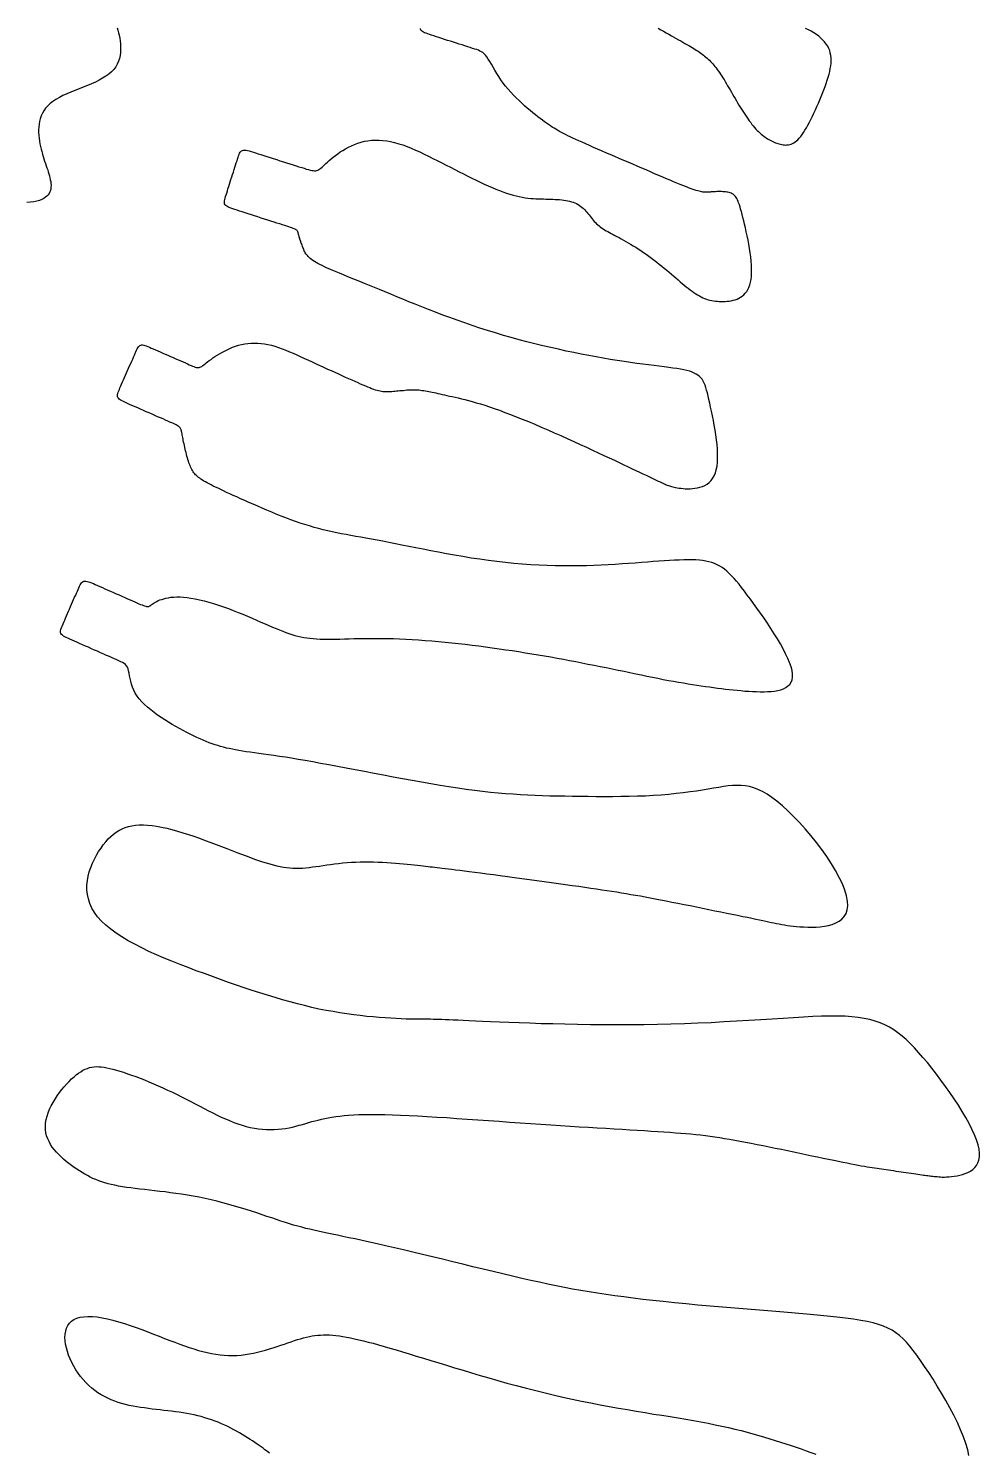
# Model space of a CAD drawing. Header units: millimetres. Extents: x 183 to 709, y 54 to 434.
# Drawn here: x 630.5 to 706.2, y 151.5 to 264.9 of the extents above; entities that cross this region are included whole.
import ezdxf

# ---------------------------------------------------------------- set-up
doc = ezdxf.new("R2010")
doc.units = ezdxf.units.MM

msp = doc.modelspace()

# ---------------------------------------------------------------- linework, layer by layer
for points in [[(637.57, 264.98), (637.63, 264.79), (637.68, 264.59), (637.73, 264.38), (637.77, 264.16), (637.8, 263.93), (637.83, 263.7), (637.84, 263.47), (637.84, 263.24), (637.83, 263), (637.8, 262.77), (637.74, 262.54), (637.67, 262.31), (637.57, 262.09), (637.45, 261.88), (637.3, 261.67), (637.12, 261.48), (636.91, 261.3), (636.67, 261.13), (636.41, 260.96), (636.13, 260.81), (635.83, 260.66), (635.52, 260.52), (635.19, 260.38), (634.86, 260.25), (634.53, 260.12), (634.2, 259.98), (633.87, 259.85), (633.55, 259.72), (633.25, 259.58), (632.96, 259.43), (632.69, 259.28), (632.44, 259.12), (632.23, 258.94), (632.04, 258.76), (631.87, 258.57), (631.73, 258.37), (631.61, 258.17), (631.52, 257.96), (631.44, 257.74), (631.38, 257.52), (631.34, 257.3), (631.32, 257.08), (631.3, 256.85), (631.31, 256.63), (631.32, 256.4), (631.34, 256.18), (631.37, 255.96), (631.41, 255.74), (631.45, 255.53), (631.5, 255.32), (631.56, 255.12), (631.61, 254.92), (631.67, 254.73), (631.73, 254.54), (631.79, 254.36), (631.85, 254.18), (631.91, 254), (631.97, 253.83), (632.03, 253.66), (632.08, 253.5), (632.13, 253.34), (632.17, 253.18), (632.21, 253.03), (632.24, 252.88), (632.27, 252.73), (632.29, 252.58), (632.3, 252.44), (632.29, 252.3), (632.28, 252.16), (632.25, 252.03), (632.21, 251.91), (632.15, 251.79), (632.07, 251.68), (631.97, 251.58), (631.86, 251.48), (631.72, 251.39), (631.56, 251.31), (631.37, 251.24), (631.17, 251.18), (630.93, 251.13), (630.66, 251.09), (630.38, 251.06)], [(705.4, 151.3), (705.3, 151.76), (705.16, 152.26), (704.97, 152.79), (704.74, 153.35), (704.48, 153.92), (704.19, 154.5), (703.88, 155.08), (703.56, 155.67), (703.22, 156.25), (702.88, 156.82), (702.54, 157.37), (702.2, 157.9), (701.87, 158.39), (701.55, 158.86), (701.25, 159.28), (700.97, 159.66), (700.7, 160.01), (700.43, 160.32), (700.16, 160.6), (699.88, 160.85), (699.59, 161.07), (699.28, 161.27), (698.95, 161.44), (698.59, 161.6), (698.2, 161.74), (697.78, 161.86), (697.3, 161.97), (696.78, 162.06), (696.21, 162.15), (695.57, 162.24), (694.88, 162.32), (694.12, 162.4), (693.32, 162.47), (692.47, 162.55), (691.57, 162.62), (690.65, 162.7), (689.7, 162.78), (688.73, 162.86), (687.75, 162.94), (686.76, 163.02), (685.77, 163.11), (684.78, 163.19), (683.81, 163.28), (682.87, 163.37), (681.95, 163.46), (681.06, 163.55), (680.22, 163.64), (679.42, 163.73), (678.65, 163.83), (677.91, 163.92), (677.19, 164.02), (676.5, 164.11), (675.82, 164.22), (675.15, 164.32), (674.5, 164.43), (673.84, 164.55), (673.19, 164.67), (672.54, 164.8), (671.87, 164.94), (671.19, 165.09), (670.5, 165.24), (669.78, 165.4), (669.04, 165.57), (668.28, 165.75), (667.5, 165.94), (666.71, 166.13), (665.9, 166.33), (665.1, 166.53), (664.29, 166.73), (663.48, 166.92), (662.68, 167.12), (661.89, 167.31), (661.12, 167.49), (660.36, 167.67), (659.64, 167.84), (658.94, 168), (658.27, 168.15), (657.65, 168.29), (657.07, 168.42), (656.52, 168.54), (656.02, 168.64), (655.55, 168.74), (655.11, 168.83), (654.69, 168.92), (654.3, 169), (653.93, 169.08), (653.58, 169.15), (653.24, 169.23), (652.91, 169.31), (652.58, 169.38), (652.26, 169.47), (651.94, 169.55), (651.62, 169.64), (651.29, 169.74), (650.96, 169.85), (650.61, 169.96), (650.25, 170.08), (649.88, 170.21), (649.49, 170.34), (649.1, 170.47), (648.69, 170.61), (648.27, 170.75), (647.83, 170.89), (647.38, 171.02), (646.92, 171.16), (646.46, 171.29), (645.99, 171.42), (645.51, 171.54), (645.04, 171.65), (644.56, 171.76), (644.09, 171.86), (643.62, 171.95), (643.16, 172.02), (642.7, 172.1), (642.25, 172.16), (641.81, 172.22), (641.38, 172.28), (640.95, 172.33), (640.54, 172.38), (640.13, 172.42), (639.74, 172.47), (639.36, 172.51), (638.99, 172.56), (638.64, 172.6), (638.3, 172.65), (637.98, 172.7), (637.67, 172.75), (637.38, 172.81), (637.1, 172.87), (636.84, 172.94), (636.58, 173.01), (636.34, 173.09), (636.1, 173.17), (635.87, 173.27), (635.64, 173.36), (635.42, 173.47), (635.2, 173.58), (634.99, 173.7), (634.78, 173.83), (634.56, 173.96), (634.35, 174.1), (634.14, 174.24), (633.93, 174.4), (633.72, 174.56), (633.51, 174.72), (633.3, 174.89), (633.1, 175.07), (632.91, 175.26), (632.73, 175.45), (632.56, 175.65), (632.4, 175.86), (632.26, 176.07), (632.14, 176.3), (632.04, 176.52), (631.95, 176.76), (631.89, 177), (631.86, 177.25), (631.85, 177.51), (631.87, 177.77), (631.91, 178.04), (631.98, 178.31), (632.07, 178.59), (632.18, 178.87), (632.31, 179.14), (632.46, 179.41), (632.62, 179.68), (632.79, 179.94), (632.97, 180.19), (633.16, 180.43), (633.35, 180.66), (633.55, 180.88), (633.74, 181.09), (633.94, 181.28), (634.13, 181.45), (634.31, 181.61), (634.49, 181.74), (634.67, 181.86), (634.84, 181.97), (635.01, 182.05), (635.19, 182.12), (635.36, 182.18), (635.54, 182.22), (635.72, 182.24), (635.91, 182.26), (636.1, 182.25), (636.3, 182.24), (636.52, 182.21), (636.74, 182.17), (636.98, 182.12), (637.23, 182.06), (637.5, 181.98), (637.78, 181.9), (638.08, 181.81), (638.39, 181.7), (638.71, 181.59), (639.04, 181.47), (639.39, 181.34), (639.74, 181.2), (640.1, 181.05), (640.46, 180.9), (640.83, 180.73), (641.21, 180.57), (641.58, 180.39), (641.96, 180.22), (642.33, 180.04), (642.7, 179.85), (643.07, 179.67), (643.43, 179.48), (643.79, 179.3), (644.14, 179.11), (644.49, 178.93), (644.83, 178.75), (645.18, 178.58), (645.52, 178.41), (645.85, 178.25), (646.19, 178.1), (646.52, 177.96), (646.85, 177.82), (647.18, 177.7), (647.51, 177.59), (647.83, 177.5), (648.16, 177.42), (648.49, 177.36), (648.81, 177.31), (649.13, 177.27), (649.45, 177.25), (649.77, 177.25), (650.08, 177.25), (650.39, 177.27), (650.68, 177.3), (650.97, 177.34), (651.26, 177.39), (651.53, 177.45), (651.8, 177.52), (652.07, 177.59), (652.32, 177.66), (652.58, 177.73), (652.83, 177.81), (653.08, 177.88), (653.33, 177.95), (653.58, 178.01), (653.84, 178.08), (654.1, 178.14), (654.37, 178.19), (654.66, 178.24), (654.97, 178.29), (655.29, 178.33), (655.63, 178.37), (656, 178.4), (656.4, 178.43), (656.82, 178.44), (657.28, 178.46), (657.78, 178.46), (658.31, 178.46), (658.88, 178.45), (659.49, 178.43), (660.13, 178.4), (660.81, 178.37), (661.52, 178.34), (662.26, 178.29), (663.03, 178.25), (663.81, 178.2), (664.62, 178.14), (665.45, 178.09), (666.29, 178.03), (667.13, 177.97), (667.98, 177.91), (668.82, 177.85), (669.66, 177.79), (670.49, 177.73), (671.3, 177.68), (672.09, 177.63), (672.87, 177.57), (673.63, 177.53), (674.37, 177.48), (675.09, 177.44), (675.79, 177.39), (676.48, 177.35), (677.14, 177.31), (677.77, 177.27), (678.39, 177.24), (678.98, 177.2), (679.55, 177.17), (680.1, 177.13), (680.62, 177.1), (681.11, 177.07), (681.58, 177.04), (682.02, 177), (682.45, 176.97), (682.86, 176.94), (683.26, 176.9), (683.65, 176.86), (684.03, 176.82), (684.41, 176.77), (684.79, 176.72), (685.17, 176.67), (685.55, 176.61), (685.94, 176.55), (686.34, 176.48), (686.75, 176.41), (687.17, 176.33), (687.61, 176.25), (688.06, 176.16), (688.53, 176.07), (689, 175.98), (689.49, 175.88), (689.98, 175.78), (690.47, 175.68), (690.96, 175.58), (691.46, 175.47), (691.94, 175.37), (692.42, 175.27), (692.89, 175.17), (693.35, 175.08), (693.8, 174.98), (694.22, 174.9), (694.63, 174.81), (695.01, 174.73), (695.37, 174.66), (695.7, 174.59), (696.01, 174.53), (696.31, 174.47), (696.58, 174.42), (696.83, 174.37), (697.07, 174.33), (697.29, 174.29), (697.5, 174.26), (697.7, 174.22), (697.89, 174.19), (698.08, 174.17), (698.26, 174.14), (698.44, 174.12), (698.62, 174.09), (698.81, 174.06), (699, 174.04), (699.19, 174.01), (699.39, 173.98), (699.59, 173.95), (699.8, 173.92), (700, 173.89), (700.2, 173.86), (700.4, 173.84), (700.6, 173.81), (700.79, 173.78), (700.98, 173.75), (701.16, 173.73), (701.33, 173.7), (701.49, 173.68), (701.64, 173.65), (701.78, 173.63), (701.9, 173.62), (702.02, 173.6), (702.12, 173.58), (702.23, 173.57), (702.32, 173.56), (702.42, 173.54), (702.52, 173.53), (702.63, 173.52), (702.74, 173.51), (702.86, 173.5), (702.99, 173.49), (703.13, 173.48), (703.28, 173.47), (703.45, 173.47), (703.62, 173.48), (703.81, 173.49), (704.01, 173.5), (704.23, 173.53), (704.45, 173.56), (704.67, 173.61), (704.89, 173.67), (705.11, 173.74), (705.32, 173.83), (705.52, 173.94), (705.7, 174.07), (705.86, 174.22), (706, 174.39), (706.11, 174.59), (706.19, 174.82), (706.24, 175.08), (706.24, 175.37), (706.21, 175.69), (706.13, 176.04), (706, 176.43), (705.84, 176.84), (705.64, 177.28), (705.41, 177.73), (705.15, 178.21), (704.87, 178.69), (704.56, 179.19), (704.23, 179.69), (703.89, 180.19), (703.53, 180.69), (703.17, 181.18), (702.81, 181.67), (702.45, 182.13), (702.09, 182.58), (701.74, 183), (701.39, 183.39), (701.06, 183.76), (700.73, 184.1), (700.41, 184.41), (700.08, 184.7), (699.75, 184.95), (699.42, 185.19), (699.07, 185.4), (698.71, 185.59), (698.33, 185.75), (697.93, 185.89), (697.51, 186.01), (697.06, 186.1), (696.59, 186.18), (696.08, 186.23), (695.53, 186.27), (694.95, 186.29), (694.33, 186.29), (693.66, 186.27), (692.96, 186.24), (692.22, 186.2), (691.43, 186.16), (690.61, 186.1), (689.74, 186.05), (688.83, 185.99), (687.88, 185.93), (686.9, 185.87), (685.89, 185.82), (684.86, 185.76), (683.81, 185.72), (682.74, 185.68), (681.67, 185.64), (680.59, 185.62), (679.5, 185.6), (678.42, 185.59), (677.35, 185.59), (676.29, 185.59), (675.25, 185.6), (674.22, 185.62), (673.23, 185.63), (672.26, 185.66), (671.32, 185.68), (670.43, 185.71), (669.57, 185.74), (668.77, 185.77), (668.01, 185.8), (667.31, 185.83), (666.67, 185.86), (666.09, 185.88), (665.58, 185.91), (665.11, 185.93), (664.7, 185.95), (664.33, 185.97), (664, 185.99), (663.7, 186), (663.43, 186.01), (663.19, 186.02), (662.96, 186.02), (662.74, 186.02), (662.53, 186.03), (662.31, 186.03), (662.08, 186.03), (661.83, 186.03), (661.56, 186.03), (661.26, 186.04), (660.93, 186.04), (660.57, 186.05), (660.19, 186.07), (659.79, 186.09), (659.36, 186.11), (658.91, 186.14), (658.44, 186.17), (657.95, 186.22), (657.45, 186.26), (656.93, 186.32), (656.4, 186.39), (655.86, 186.46), (655.31, 186.54), (654.76, 186.64), (654.2, 186.74), (653.63, 186.85), (653.07, 186.98), (652.49, 187.12), (651.92, 187.26), (651.33, 187.42), (650.74, 187.58), (650.15, 187.76), (649.54, 187.94), (648.93, 188.13), (648.32, 188.33), (647.69, 188.54), (647.07, 188.75), (646.43, 188.97), (645.79, 189.2), (645.15, 189.43), (644.51, 189.67), (643.86, 189.9), (643.21, 190.15), (642.57, 190.4), (641.93, 190.65), (641.3, 190.91), (640.69, 191.17), (640.1, 191.44), (639.52, 191.72), (638.97, 192), (638.44, 192.29), (637.94, 192.59), (637.48, 192.89), (637.05, 193.2), (636.66, 193.52), (636.31, 193.85), (636.01, 194.19), (635.76, 194.53), (635.55, 194.89), (635.39, 195.25), (635.28, 195.61), (635.2, 195.98), (635.16, 196.34), (635.16, 196.71), (635.19, 197.07), (635.25, 197.43), (635.34, 197.78), (635.46, 198.13), (635.59, 198.46), (635.75, 198.79), (635.91, 199.1), (636.09, 199.39), (636.28, 199.67), (636.46, 199.93), (636.66, 200.17), (636.85, 200.39), (637.06, 200.59), (637.27, 200.77), (637.49, 200.93), (637.71, 201.07), (637.95, 201.19), (638.2, 201.3), (638.46, 201.38), (638.73, 201.44), (639.02, 201.48), (639.33, 201.51), (639.65, 201.51), (639.98, 201.5), (640.34, 201.46), (640.71, 201.41), (641.1, 201.33), (641.51, 201.24), (641.93, 201.14), (642.36, 201.02), (642.79, 200.89), (643.24, 200.75), (643.68, 200.6), (644.13, 200.45), (644.57, 200.28), (645.02, 200.12), (645.45, 199.96), (645.88, 199.79), (646.3, 199.63), (646.71, 199.47), (647.1, 199.32), (647.47, 199.18), (647.83, 199.04), (648.18, 198.91), (648.51, 198.79), (648.83, 198.68), (649.13, 198.58), (649.43, 198.48), (649.72, 198.4), (650, 198.32), (650.27, 198.25), (650.54, 198.2), (650.8, 198.15), (651.05, 198.11), (651.31, 198.08), (651.56, 198.07), (651.82, 198.06), (652.07, 198.06), (652.32, 198.07), (652.58, 198.1), (652.85, 198.12), (653.11, 198.16), (653.39, 198.19), (653.67, 198.23), (653.96, 198.28), (654.26, 198.32), (654.56, 198.36), (654.88, 198.4), (655.2, 198.44), (655.54, 198.48), (655.87, 198.51), (656.22, 198.53), (656.57, 198.55), (656.92, 198.56), (657.28, 198.57), (657.63, 198.57), (657.99, 198.56), (658.35, 198.55), (658.7, 198.54), (659.05, 198.52), (659.39, 198.49), (659.73, 198.47), (660.05, 198.44), (660.36, 198.41), (660.66, 198.38), (660.95, 198.35), (661.22, 198.32), (661.48, 198.3), (661.71, 198.27), (661.93, 198.24), (662.13, 198.22), (662.32, 198.2), (662.5, 198.18), (662.68, 198.16), (662.86, 198.14), (663.05, 198.11), (663.25, 198.09), (663.46, 198.07), (663.69, 198.04), (663.94, 198.01), (664.22, 197.98), (664.52, 197.94), (664.85, 197.9), (665.22, 197.85), (665.61, 197.8), (666.05, 197.75), (666.51, 197.69), (667.01, 197.62), (667.53, 197.55), (668.08, 197.48), (668.64, 197.4), (669.21, 197.32), (669.8, 197.24), (670.39, 197.16), (670.98, 197.08), (671.57, 197), (672.15, 196.92), (672.72, 196.84), (673.28, 196.76), (673.81, 196.69), (674.33, 196.62), (674.82, 196.55), (675.29, 196.48), (675.73, 196.42), (676.16, 196.35), (676.57, 196.29), (676.97, 196.23), (677.35, 196.17), (677.73, 196.11), (678.11, 196.05), (678.48, 195.98), (678.85, 195.92), (679.23, 195.85), (679.61, 195.78), (680.01, 195.71), (680.42, 195.63), (680.84, 195.54), (681.29, 195.46), (681.75, 195.37), (682.22, 195.27), (682.71, 195.18), (683.2, 195.08), (683.7, 194.98), (684.19, 194.88), (684.68, 194.78), (685.17, 194.68), (685.64, 194.58), (686.11, 194.49), (686.55, 194.4), (686.98, 194.31), (687.39, 194.22), (687.76, 194.15), (688.11, 194.07), (688.43, 194.01), (688.72, 193.95), (688.98, 193.89), (689.23, 193.84), (689.45, 193.8), (689.67, 193.75), (689.87, 193.71), (690.08, 193.67), (690.28, 193.63), (690.49, 193.59), (690.7, 193.55), (690.92, 193.51), (691.15, 193.48), (691.4, 193.45), (691.66, 193.42), (691.94, 193.39), (692.24, 193.38), (692.56, 193.36), (692.89, 193.36), (693.23, 193.37), (693.56, 193.39), (693.9, 193.44), (694.22, 193.5), (694.52, 193.59), (694.8, 193.7), (695.06, 193.84), (695.29, 194.01), (695.47, 194.22), (695.62, 194.46), (695.71, 194.75), (695.75, 195.07), (695.74, 195.44), (695.65, 195.86), (695.51, 196.32), (695.32, 196.81), (695.07, 197.33), (694.78, 197.87), (694.45, 198.42), (694.08, 198.99), (693.69, 199.55), (693.26, 200.11), (692.82, 200.66), (692.37, 201.2), (691.9, 201.71), (691.44, 202.19), (690.98, 202.63), (690.54, 203.04), (690.11, 203.4), (689.7, 203.7), (689.32, 203.96), (688.95, 204.17), (688.6, 204.34), (688.26, 204.47), (687.92, 204.56), (687.59, 204.62), (687.25, 204.65), (686.92, 204.66), (686.58, 204.64), (686.22, 204.61), (685.86, 204.56), (685.47, 204.5), (685.07, 204.43), (684.64, 204.35), (684.19, 204.27), (683.7, 204.2), (683.19, 204.13), (682.65, 204.06), (682.09, 204), (681.5, 203.94), (680.9, 203.89), (680.28, 203.85), (679.65, 203.81), (679, 203.79), (678.35, 203.77), (677.69, 203.76), (677.03, 203.75), (676.38, 203.75), (675.72, 203.75), (675.08, 203.76), (674.44, 203.77), (673.82, 203.78), (673.21, 203.79), (672.61, 203.8), (672.02, 203.81), (671.44, 203.83), (670.85, 203.85), (670.27, 203.88), (669.69, 203.91), (669.1, 203.95), (668.5, 203.99), (667.9, 204.04), (667.29, 204.1), (666.66, 204.17), (666.02, 204.25), (665.37, 204.33), (664.69, 204.43), (663.99, 204.53), (663.28, 204.65), (662.55, 204.77), (661.81, 204.9), (661.05, 205.04), (660.3, 205.18), (659.54, 205.32), (658.78, 205.46), (658.02, 205.61), (657.27, 205.75), (656.53, 205.89), (655.81, 206.03), (655.11, 206.17), (654.42, 206.29), (653.77, 206.41), (653.14, 206.53), (652.55, 206.63), (651.99, 206.72), (651.46, 206.81), (650.96, 206.89), (650.49, 206.96), (650.04, 207.03), (649.62, 207.09), (649.22, 207.14), (648.85, 207.2), (648.49, 207.25), (648.16, 207.3), (647.84, 207.34), (647.54, 207.39), (647.26, 207.43), (646.99, 207.48), (646.74, 207.53), (646.49, 207.58), (646.26, 207.63), (646.03, 207.69), (645.8, 207.75), (645.58, 207.82), (645.36, 207.89), (645.13, 207.97), (644.9, 208.05), (644.66, 208.15), (644.42, 208.25), (644.17, 208.36), (643.91, 208.48), (643.65, 208.6), (643.38, 208.73), (643.1, 208.87), (642.82, 209.02), (642.53, 209.18), (642.23, 209.34), (641.94, 209.51), (641.64, 209.69), (641.35, 209.87), (641.06, 210.07), (640.77, 210.26), (640.5, 210.46), (640.24, 210.67), (639.99, 210.88), (639.75, 211.1), (639.53, 211.32), (639.33, 211.55), (639.16, 211.77), (639.01, 212.01), (638.88, 212.24), (638.78, 212.48), (638.7, 212.72), (638.64, 212.95), (638.6, 213.17), (638.56, 213.39), (638.52, 213.59), (638.48, 213.77), (638.44, 213.93), (638.38, 214.06), (638.3, 214.18), (638.22, 214.27), (638.11, 214.36), (638, 214.43), (637.86, 214.5), (637.71, 214.58), (637.54, 214.65), (637.36, 214.73), (637.16, 214.82), (636.95, 214.91), (636.72, 215.01), (636.49, 215.11), (636.25, 215.22), (636.01, 215.33), (635.76, 215.43), (635.51, 215.54), (635.27, 215.65), (635.03, 215.75), (634.8, 215.86), (634.57, 215.96), (634.36, 216.05), (634.16, 216.14), (633.97, 216.22), (633.8, 216.3), (633.64, 216.37), (633.51, 216.43), (633.39, 216.49), (633.29, 216.55), (633.2, 216.61), (633.14, 216.68), (633.09, 216.74), (633.06, 216.81), (633.05, 216.89), (633.06, 216.97), (633.08, 217.06), (633.11, 217.16), (633.15, 217.27), (633.2, 217.39), (633.26, 217.52), (633.32, 217.66), (633.39, 217.82), (633.46, 217.98), (633.53, 218.15), (633.61, 218.33), (633.69, 218.52), (633.78, 218.7), (633.86, 218.89), (633.94, 219.08), (634.02, 219.27), (634.1, 219.45), (634.18, 219.63), (634.26, 219.8), (634.33, 219.97), (634.4, 220.12), (634.46, 220.26), (634.52, 220.39), (634.57, 220.51), (634.63, 220.62), (634.68, 220.71), (634.73, 220.78), (634.79, 220.84), (634.85, 220.88), (634.91, 220.91), (634.99, 220.92), (635.07, 220.92), (635.17, 220.9), (635.27, 220.87), (635.39, 220.83), (635.52, 220.78), (635.67, 220.72), (635.82, 220.65), (636, 220.57), (636.19, 220.49), (636.39, 220.4), (636.59, 220.31), (636.81, 220.21), (637.03, 220.12), (637.26, 220.02), (637.49, 219.92), (637.72, 219.82), (637.94, 219.72), (638.17, 219.62), (638.38, 219.52), (638.59, 219.43), (638.79, 219.35), (638.97, 219.27), (639.14, 219.19), (639.29, 219.12), (639.43, 219.07), (639.55, 219.02), (639.66, 218.97), (639.75, 218.94), (639.84, 218.92), (639.91, 218.9), (639.98, 218.89), (640.04, 218.9), (640.09, 218.91), (640.14, 218.94), (640.19, 218.96), (640.24, 219), (640.3, 219.04), (640.36, 219.09), (640.44, 219.14), (640.52, 219.2), (640.61, 219.25), (640.72, 219.31), (640.84, 219.37), (640.97, 219.42), (641.12, 219.47), (641.28, 219.52), (641.45, 219.57), (641.64, 219.6), (641.85, 219.63), (642.07, 219.65), (642.31, 219.66), (642.57, 219.66), (642.84, 219.65), (643.13, 219.62), (643.44, 219.57), (643.78, 219.51), (644.12, 219.44), (644.49, 219.35), (644.86, 219.25), (645.24, 219.13), (645.63, 219.01), (646.02, 218.88), (646.42, 218.74), (646.81, 218.59), (647.19, 218.43), (647.58, 218.28), (647.95, 218.12), (648.32, 217.96), (648.67, 217.81), (649.01, 217.66), (649.34, 217.52), (649.64, 217.39), (649.94, 217.26), (650.22, 217.14), (650.49, 217.03), (650.75, 216.93), (651, 216.84), (651.24, 216.75), (651.48, 216.67), (651.72, 216.6), (651.96, 216.54), (652.19, 216.49), (652.43, 216.44), (652.68, 216.4), (652.92, 216.37), (653.18, 216.34), (653.45, 216.32), (653.72, 216.31), (654.01, 216.3), (654.31, 216.3), (654.63, 216.3), (654.96, 216.3), (655.3, 216.31), (655.66, 216.32), (656.03, 216.33), (656.43, 216.34), (656.83, 216.35), (657.26, 216.35), (657.69, 216.36), (658.14, 216.36), (658.6, 216.36), (659.08, 216.35), (659.56, 216.34), (660.05, 216.32), (660.55, 216.3), (661.06, 216.27), (661.57, 216.24), (662.09, 216.2), (662.62, 216.16), (663.15, 216.11), (663.68, 216.06), (664.22, 216.01), (664.76, 215.95), (665.29, 215.89), (665.83, 215.82), (666.37, 215.76), (666.91, 215.69), (667.44, 215.61), (667.98, 215.54), (668.51, 215.46), (669.03, 215.39), (669.55, 215.31), (670.07, 215.22), (670.58, 215.14), (671.09, 215.06), (671.6, 214.97), (672.1, 214.88), (672.6, 214.79), (673.1, 214.7), (673.6, 214.61), (674.09, 214.51), (674.58, 214.42), (675.06, 214.32), (675.55, 214.23), (676.03, 214.13), (676.51, 214.03), (676.99, 213.93), (677.46, 213.84), (677.93, 213.74), (678.4, 213.64), (678.86, 213.55), (679.31, 213.46), (679.76, 213.36), (680.2, 213.27), (680.63, 213.19), (681.06, 213.1), (681.47, 213.02), (681.88, 212.95), (682.28, 212.87), (682.66, 212.81), (683.03, 212.74), (683.39, 212.68), (683.74, 212.63), (684.08, 212.58), (684.41, 212.53), (684.74, 212.49), (685.06, 212.44), (685.37, 212.4), (685.69, 212.37), (686, 212.33), (686.31, 212.29), (686.62, 212.26), (686.93, 212.23), (687.24, 212.2), (687.55, 212.17), (687.86, 212.15), (688.16, 212.13), (688.47, 212.12), (688.78, 212.11), (689.08, 212.11), (689.37, 212.12), (689.65, 212.14), (689.92, 212.17), (690.18, 212.21), (690.41, 212.27), (690.63, 212.35), (690.82, 212.45), (690.99, 212.57), (691.13, 212.7), (691.23, 212.87), (691.31, 213.06), (691.35, 213.27), (691.35, 213.52), (691.31, 213.8), (691.23, 214.1), (691.12, 214.43), (690.97, 214.77), (690.8, 215.14), (690.6, 215.52), (690.38, 215.92), (690.15, 216.32), (689.89, 216.73), (689.63, 217.15), (689.35, 217.56), (689.08, 217.97), (688.8, 218.37), (688.52, 218.76), (688.25, 219.13), (688, 219.48), (687.75, 219.81), (687.52, 220.12), (687.3, 220.41), (687.09, 220.67), (686.89, 220.92), (686.69, 221.14), (686.5, 221.35), (686.31, 221.54), (686.12, 221.71), (685.94, 221.86), (685.74, 222), (685.55, 222.12), (685.35, 222.23), (685.14, 222.32), (684.92, 222.4), (684.69, 222.46), (684.45, 222.51), (684.19, 222.56), (683.93, 222.59), (683.64, 222.61), (683.34, 222.62), (683.02, 222.62), (682.69, 222.61), (682.33, 222.6), (681.95, 222.58), (681.56, 222.56), (681.15, 222.53), (680.71, 222.5), (680.26, 222.47), (679.8, 222.43), (679.31, 222.39), (678.82, 222.36), (678.3, 222.32), (677.77, 222.29), (677.23, 222.25), (676.67, 222.22), (676.1, 222.19), (675.52, 222.17), (674.93, 222.15), (674.32, 222.14), (673.71, 222.13), (673.09, 222.14), (672.45, 222.14), (671.81, 222.16), (671.16, 222.19), (670.5, 222.22), (669.83, 222.27), (669.16, 222.33), (668.49, 222.39), (667.81, 222.47), (667.13, 222.56), (666.45, 222.66), (665.77, 222.76), (665.1, 222.87), (664.44, 222.99), (663.8, 223.1), (663.16, 223.22), (662.55, 223.34), (661.94, 223.46), (661.36, 223.57), (660.79, 223.69), (660.24, 223.79), (659.72, 223.9), (659.21, 224), (658.72, 224.09), (658.26, 224.18), (657.81, 224.26), (657.38, 224.33), (656.96, 224.41), (656.56, 224.48), (656.17, 224.55), (655.79, 224.62), (655.41, 224.69), (655.05, 224.77), (654.68, 224.84), (654.33, 224.92), (653.97, 225.01), (653.61, 225.1), (653.25, 225.2), (652.89, 225.31), (652.52, 225.42), (652.14, 225.54), (651.77, 225.67), (651.39, 225.81), (651.01, 225.95), (650.62, 226.1), (650.24, 226.25), (649.87, 226.41), (649.49, 226.56), (649.12, 226.72), (648.76, 226.88), (648.4, 227.04), (648.05, 227.19), (647.72, 227.34), (647.4, 227.48), (647.09, 227.62), (646.8, 227.75), (646.53, 227.88), (646.28, 227.99), (646.03, 228.1), (645.81, 228.21), (645.6, 228.31), (645.4, 228.4), (645.21, 228.49), (645.04, 228.58), (644.88, 228.66), (644.73, 228.74), (644.59, 228.82), (644.47, 228.89), (644.35, 228.97), (644.24, 229.04), (644.14, 229.11), (644.05, 229.18), (643.96, 229.25), (643.88, 229.32), (643.81, 229.39), (643.74, 229.47), (643.68, 229.55), (643.62, 229.63), (643.56, 229.72), (643.51, 229.81), (643.46, 229.91), (643.41, 230.01), (643.37, 230.12), (643.32, 230.23), (643.28, 230.35), (643.24, 230.47), (643.2, 230.6), (643.16, 230.73), (643.12, 230.87), (643.08, 231.01), (643.05, 231.15), (643.01, 231.29), (642.98, 231.43), (642.95, 231.57), (642.92, 231.71), (642.89, 231.84), (642.86, 231.98), (642.83, 232.11), (642.81, 232.23), (642.79, 232.35), (642.77, 232.46), (642.75, 232.57), (642.73, 232.66), (642.71, 232.75), (642.7, 232.83), (642.68, 232.9), (642.66, 232.97), (642.64, 233.03), (642.61, 233.08), (642.58, 233.13), (642.54, 233.18), (642.48, 233.22), (642.42, 233.27), (642.35, 233.31), (642.26, 233.36), (642.16, 233.41), (642.04, 233.46), (641.91, 233.52), (641.76, 233.59), (641.59, 233.66), (641.41, 233.74), (641.22, 233.83), (641.01, 233.92), (640.79, 234.01), (640.57, 234.11), (640.34, 234.21), (640.11, 234.31), (639.88, 234.41), (639.65, 234.51), (639.43, 234.61), (639.21, 234.71), (639, 234.8), (638.8, 234.89), (638.61, 234.97), (638.44, 235.05), (638.28, 235.12), (638.13, 235.19), (638.01, 235.25), (637.89, 235.3), (637.8, 235.36), (637.72, 235.42), (637.66, 235.48), (637.62, 235.54), (637.6, 235.61), (637.59, 235.69), (637.59, 235.77), (637.61, 235.86), (637.64, 235.96), (637.69, 236.07), (637.74, 236.18), (637.79, 236.32), (637.86, 236.46), (637.92, 236.61), (638, 236.78), (638.07, 236.95), (638.15, 237.13), (638.23, 237.31), (638.31, 237.5), (638.4, 237.69), (638.48, 237.88), (638.56, 238.06), (638.64, 238.25), (638.72, 238.43), (638.8, 238.6), (638.87, 238.76), (638.94, 238.92), (639, 239.06), (639.06, 239.19), (639.11, 239.31), (639.16, 239.41), (639.21, 239.5), (639.26, 239.58), (639.32, 239.64), (639.38, 239.69), (639.44, 239.72), (639.51, 239.73), (639.59, 239.73), (639.68, 239.72), (639.77, 239.69), (639.88, 239.65), (640, 239.6), (640.13, 239.55), (640.28, 239.48), (640.44, 239.41), (640.61, 239.34), (640.8, 239.26), (640.99, 239.17), (641.19, 239.08), (641.39, 238.99), (641.6, 238.9), (641.81, 238.81), (642.02, 238.72), (642.23, 238.63), (642.43, 238.54), (642.63, 238.45), (642.82, 238.37), (643, 238.29), (643.16, 238.22), (643.31, 238.15), (643.45, 238.09), (643.57, 238.04), (643.68, 238), (643.77, 237.96), (643.86, 237.94), (643.94, 237.92), (644.02, 237.92), (644.09, 237.93), (644.16, 237.95), (644.23, 237.98), (644.3, 238.02), (644.38, 238.08), (644.47, 238.14), (644.56, 238.21), (644.66, 238.29), (644.77, 238.38), (644.9, 238.48), (645.04, 238.58), (645.19, 238.69), (645.35, 238.8), (645.53, 238.91), (645.71, 239.02), (645.9, 239.13), (646.11, 239.24), (646.32, 239.35), (646.54, 239.45), (646.76, 239.54), (647, 239.63), (647.23, 239.7), (647.48, 239.76), (647.73, 239.82), (647.98, 239.85), (648.24, 239.88), (648.5, 239.88), (648.76, 239.87), (649.03, 239.85), (649.3, 239.81), (649.57, 239.76), (649.85, 239.7), (650.13, 239.62), (650.41, 239.53), (650.7, 239.42), (650.99, 239.31), (651.29, 239.19), (651.58, 239.06), (651.88, 238.93), (652.19, 238.79), (652.49, 238.65), (652.79, 238.51), (653.1, 238.37), (653.41, 238.23), (653.71, 238.09), (654.01, 237.95), (654.31, 237.81), (654.61, 237.68), (654.9, 237.55), (655.19, 237.42), (655.46, 237.29), (655.73, 237.17), (656, 237.05), (656.25, 236.94), (656.49, 236.83), (656.72, 236.73), (656.93, 236.64), (657.14, 236.55), (657.33, 236.47), (657.51, 236.39), (657.68, 236.33), (657.83, 236.26), (657.98, 236.21), (658.12, 236.16), (658.26, 236.12), (658.38, 236.09), (658.5, 236.06), (658.62, 236.04), (658.73, 236.03), (658.85, 236.02), (658.96, 236.01), (659.07, 236.01), (659.19, 236.01), (659.31, 236.02), (659.43, 236.03), (659.56, 236.04), (659.69, 236.05), (659.82, 236.06), (659.95, 236.07), (660.08, 236.09), (660.22, 236.1), (660.36, 236.11), (660.49, 236.12), (660.63, 236.14), (660.77, 236.14), (660.91, 236.15), (661.04, 236.16), (661.18, 236.16), (661.32, 236.15), (661.45, 236.15), (661.58, 236.14), (661.71, 236.13), (661.84, 236.11), (661.98, 236.09), (662.11, 236.07), (662.24, 236.05), (662.38, 236.02), (662.52, 236), (662.66, 235.97), (662.8, 235.93), (662.95, 235.9), (663.11, 235.87), (663.27, 235.83), (663.45, 235.79), (663.63, 235.75), (663.83, 235.71), (664.03, 235.66), (664.25, 235.61), (664.48, 235.56), (664.72, 235.51), (664.98, 235.44), (665.25, 235.37), (665.54, 235.3), (665.84, 235.22), (666.16, 235.13), (666.49, 235.03), (666.84, 234.92), (667.21, 234.8), (667.6, 234.66), (668.01, 234.52), (668.44, 234.36), (668.89, 234.19), (669.35, 234.01), (669.83, 233.82), (670.32, 233.62), (670.83, 233.41), (671.34, 233.19), (671.86, 232.97), (672.37, 232.74), (672.89, 232.51), (673.41, 232.27), (673.93, 232.04), (674.43, 231.81), (674.93, 231.58), (675.41, 231.35), (675.87, 231.14), (676.32, 230.93), (676.75, 230.73), (677.16, 230.54), (677.54, 230.36), (677.91, 230.18), (678.25, 230.02), (678.58, 229.87), (678.88, 229.73), (679.17, 229.59), (679.44, 229.47), (679.69, 229.35), (679.92, 229.24), (680.13, 229.14), (680.32, 229.05), (680.5, 228.97), (680.66, 228.89), (680.8, 228.83), (680.92, 228.77), (681.03, 228.72), (681.13, 228.67), (681.22, 228.63), (681.3, 228.6), (681.38, 228.56), (681.46, 228.53), (681.54, 228.51), (681.63, 228.48), (681.72, 228.45), (681.82, 228.42), (681.93, 228.4), (682.04, 228.37), (682.17, 228.35), (682.31, 228.33), (682.46, 228.31), (682.63, 228.29), (682.81, 228.28), (682.99, 228.27), (683.19, 228.28), (683.38, 228.29), (683.58, 228.31), (683.78, 228.34), (683.98, 228.39), (684.18, 228.46), (684.36, 228.54), (684.54, 228.65), (684.71, 228.77), (684.86, 228.92), (684.99, 229.1), (685.11, 229.3), (685.21, 229.53), (685.28, 229.79), (685.34, 230.07), (685.37, 230.38), (685.38, 230.71), (685.38, 231.06), (685.37, 231.43), (685.34, 231.8), (685.3, 232.18), (685.24, 232.57), (685.18, 232.95), (685.12, 233.34), (685.05, 233.72), (684.97, 234.08), (684.9, 234.44), (684.83, 234.77), (684.76, 235.09), (684.69, 235.38), (684.63, 235.65), (684.57, 235.9), (684.51, 236.13), (684.45, 236.33), (684.38, 236.52), (684.31, 236.69), (684.24, 236.85), (684.15, 236.99), (684.05, 237.11), (683.95, 237.22), (683.82, 237.32), (683.68, 237.41), (683.53, 237.49), (683.35, 237.56), (683.16, 237.63), (682.94, 237.69), (682.69, 237.74), (682.43, 237.79), (682.14, 237.84), (681.83, 237.88), (681.49, 237.93), (681.12, 237.98), (680.74, 238.03), (680.32, 238.08), (679.88, 238.14), (679.42, 238.2), (678.94, 238.26), (678.44, 238.33), (677.93, 238.41), (677.39, 238.49), (676.84, 238.58), (676.28, 238.67), (675.71, 238.77), (675.13, 238.88), (674.53, 238.99), (673.93, 239.12), (673.32, 239.24), (672.71, 239.38), (672.09, 239.52), (671.46, 239.66), (670.83, 239.82), (670.2, 239.98), (669.57, 240.14), (668.95, 240.32), (668.32, 240.49), (667.69, 240.68), (667.07, 240.87), (666.46, 241.07), (665.85, 241.27), (665.24, 241.48), (664.65, 241.69), (664.06, 241.9), (663.49, 242.11), (662.92, 242.33), (662.37, 242.54), (661.84, 242.75), (661.31, 242.96), (660.8, 243.17), (660.31, 243.37), (659.83, 243.57), (659.36, 243.76), (658.91, 243.95), (658.47, 244.13), (658.06, 244.3), (657.65, 244.47), (657.27, 244.62), (656.9, 244.77), (656.54, 244.92), (656.2, 245.05), (655.88, 245.18), (655.58, 245.31), (655.28, 245.43), (655.01, 245.54), (654.75, 245.65), (654.51, 245.75), (654.29, 245.85), (654.08, 245.95), (653.88, 246.04), (653.71, 246.13), (653.54, 246.21), (653.4, 246.3), (653.27, 246.38), (653.15, 246.45), (653.04, 246.53), (652.94, 246.61), (652.86, 246.68), (652.78, 246.76), (652.72, 246.84), (652.66, 246.91), (652.6, 246.99), (652.55, 247.07), (652.51, 247.15), (652.47, 247.23), (652.43, 247.32), (652.4, 247.4), (652.36, 247.48), (652.33, 247.57), (652.3, 247.66), (652.27, 247.74), (652.23, 247.83), (652.2, 247.91), (652.18, 247.99), (652.15, 248.08), (652.12, 248.16), (652.1, 248.23), (652.07, 248.31), (652.05, 248.38), (652.03, 248.44), (652.01, 248.51), (652, 248.57), (651.98, 248.62), (651.97, 248.67), (651.95, 248.71), (651.94, 248.75), (651.92, 248.79), (651.9, 248.82), (651.87, 248.86), (651.83, 248.89), (651.78, 248.92), (651.73, 248.95), (651.66, 248.98), (651.57, 249.01), (651.48, 249.05), (651.36, 249.08), (651.23, 249.13), (651.08, 249.18), (650.92, 249.23), (650.73, 249.29), (650.52, 249.36), (650.29, 249.43), (650.06, 249.51), (649.81, 249.58), (649.56, 249.67), (649.29, 249.75), (649.03, 249.83), (648.77, 249.92), (648.51, 250), (648.25, 250.08), (648, 250.16), (647.76, 250.24), (647.53, 250.32), (647.31, 250.38), (647.11, 250.45), (646.93, 250.51), (646.77, 250.56), (646.62, 250.61), (646.49, 250.67), (646.38, 250.72), (646.29, 250.77), (646.22, 250.82), (646.16, 250.89), (646.12, 250.95), (646.1, 251.03), (646.1, 251.11), (646.11, 251.2), (646.13, 251.3), (646.16, 251.41), (646.19, 251.54), (646.24, 251.68), (646.29, 251.82), (646.34, 251.99), (646.39, 252.16), (646.45, 252.34), (646.51, 252.52), (646.57, 252.71), (646.63, 252.91), (646.7, 253.1), (646.76, 253.3), (646.82, 253.49), (646.88, 253.69), (646.94, 253.87), (647, 254.05), (647.05, 254.22), (647.11, 254.38), (647.15, 254.53), (647.2, 254.67), (647.24, 254.79), (647.28, 254.9), (647.32, 254.99), (647.37, 255.07), (647.42, 255.14), (647.48, 255.19), (647.55, 255.22), (647.63, 255.24), (647.73, 255.24), (647.83, 255.23), (647.95, 255.2), (648.09, 255.17), (648.24, 255.13), (648.41, 255.08), (648.59, 255.02), (648.8, 254.95), (649.01, 254.88), (649.25, 254.81), (649.49, 254.73), (649.74, 254.65), (650, 254.56), (650.27, 254.48), (650.53, 254.39), (650.8, 254.31), (651.06, 254.22), (651.32, 254.14), (651.57, 254.06), (651.81, 253.98), (652.04, 253.91), (652.26, 253.85), (652.45, 253.79), (652.63, 253.73), (652.79, 253.69), (652.93, 253.65), (653.06, 253.62), (653.18, 253.61), (653.28, 253.6), (653.38, 253.6), (653.47, 253.62), (653.55, 253.65), (653.63, 253.69), (653.71, 253.74), (653.79, 253.81), (653.88, 253.89), (653.97, 253.97), (654.07, 254.07), (654.18, 254.18), (654.31, 254.29), (654.45, 254.42), (654.6, 254.54), (654.76, 254.68), (654.94, 254.81), (655.13, 254.95), (655.32, 255.09), (655.53, 255.22), (655.75, 255.35), (655.98, 255.47), (656.22, 255.59), (656.47, 255.69), (656.72, 255.79), (656.99, 255.87), (657.26, 255.94), (657.54, 255.99), (657.82, 256.02), (658.12, 256.03), (658.42, 256.03), (658.72, 256.01), (659.03, 255.97), (659.34, 255.92), (659.66, 255.84), (659.99, 255.75), (660.32, 255.65), (660.65, 255.52), (660.99, 255.39), (661.33, 255.24), (661.67, 255.09), (662.01, 254.92), (662.36, 254.75), (662.71, 254.58), (663.06, 254.4), (663.41, 254.23), (663.76, 254.05), (664.11, 253.87), (664.45, 253.69), (664.8, 253.51), (665.14, 253.34), (665.48, 253.17), (665.82, 253), (666.15, 252.84), (666.48, 252.69), (666.8, 252.54), (667.11, 252.4), (667.42, 252.26), (667.72, 252.14), (668.01, 252.02), (668.29, 251.92), (668.57, 251.82), (668.84, 251.74), (669.09, 251.66), (669.35, 251.59), (669.59, 251.54), (669.83, 251.49), (670.06, 251.45), (670.28, 251.42), (670.5, 251.4), (670.71, 251.38), (670.92, 251.37), (671.12, 251.36), (671.32, 251.35), (671.51, 251.35), (671.71, 251.34), (671.89, 251.34), (672.08, 251.33), (672.27, 251.33), (672.45, 251.32), (672.62, 251.31), (672.8, 251.3), (672.97, 251.28), (673.13, 251.26), (673.29, 251.24), (673.45, 251.21), (673.6, 251.17), (673.75, 251.13), (673.89, 251.09), (674.02, 251.04), (674.15, 250.98), (674.27, 250.91), (674.39, 250.84), (674.5, 250.76), (674.6, 250.67), (674.7, 250.58), (674.8, 250.49), (674.89, 250.39), (674.98, 250.29), (675.06, 250.18), (675.15, 250.08), (675.23, 249.97), (675.31, 249.87), (675.39, 249.76), (675.48, 249.66), (675.56, 249.56), (675.65, 249.47), (675.74, 249.37), (675.84, 249.29), (675.94, 249.2), (676.04, 249.12), (676.15, 249.04), (676.26, 248.97), (676.38, 248.89), (676.51, 248.82), (676.64, 248.75), (676.77, 248.67), (676.91, 248.6), (677.06, 248.52), (677.21, 248.44), (677.37, 248.35), (677.54, 248.27), (677.71, 248.17), (677.89, 248.08), (678.07, 247.97), (678.26, 247.87), (678.46, 247.75), (678.66, 247.63), (678.86, 247.5), (679.07, 247.37), (679.28, 247.24), (679.49, 247.09), (679.7, 246.95), (679.91, 246.79), (680.12, 246.64), (680.33, 246.48), (680.54, 246.32), (680.74, 246.16), (680.95, 246), (681.14, 245.84), (681.34, 245.68), (681.53, 245.52), (681.71, 245.36), (681.89, 245.21), (682.06, 245.06), (682.24, 244.91), (682.4, 244.76), (682.57, 244.62), (682.73, 244.49), (682.89, 244.36), (683.04, 244.24), (683.2, 244.12), (683.35, 244.01), (683.5, 243.9), (683.64, 243.8), (683.78, 243.71), (683.93, 243.63), (684.07, 243.56), (684.21, 243.49), (684.35, 243.43), (684.49, 243.38), (684.63, 243.33), (684.77, 243.29), (684.92, 243.26), (685.07, 243.23), (685.22, 243.21), (685.37, 243.2), (685.52, 243.18), (685.68, 243.18), (685.83, 243.18), (685.99, 243.19), (686.15, 243.2), (686.31, 243.22), (686.47, 243.25), (686.62, 243.28), (686.78, 243.33), (686.93, 243.38), (687.07, 243.45), (687.21, 243.53), (687.35, 243.62), (687.47, 243.72), (687.59, 243.85), (687.7, 243.98), (687.79, 244.14), (687.88, 244.31), (687.95, 244.5), (688.01, 244.72), (688.05, 244.95), (688.08, 245.21), (688.09, 245.49), (688.09, 245.78), (688.08, 246.09), (688.06, 246.41), (688.02, 246.73), (687.98, 247.07), (687.93, 247.4), (687.87, 247.74), (687.81, 248.08), (687.74, 248.41), (687.67, 248.73), (687.6, 249.04), (687.53, 249.34), (687.46, 249.62), (687.4, 249.88), (687.34, 250.12), (687.28, 250.34), (687.22, 250.54), (687.17, 250.72), (687.12, 250.89), (687.06, 251.03), (687.01, 251.16), (686.96, 251.28), (686.91, 251.38), (686.86, 251.47), (686.8, 251.55), (686.74, 251.62), (686.68, 251.68), (686.61, 251.73), (686.54, 251.77), (686.47, 251.81), (686.38, 251.84), (686.3, 251.86), (686.2, 251.89), (686.11, 251.9), (686.01, 251.91), (685.91, 251.92), (685.81, 251.93), (685.7, 251.94), (685.6, 251.94), (685.5, 251.94), (685.4, 251.94), (685.31, 251.94), (685.22, 251.93), (685.13, 251.93), (685.04, 251.92), (684.96, 251.92), (684.88, 251.91), (684.81, 251.9), (684.74, 251.9), (684.67, 251.89), (684.6, 251.89), (684.53, 251.88), (684.46, 251.88), (684.38, 251.88), (684.3, 251.89), (684.22, 251.9), (684.13, 251.92), (684.03, 251.94), (683.92, 251.96), (683.8, 251.99), (683.67, 252.03), (683.53, 252.08), (683.37, 252.13), (683.21, 252.19), (683.02, 252.26), (682.83, 252.34), (682.61, 252.42), (682.39, 252.51), (682.14, 252.61), (681.88, 252.72), (681.61, 252.84), (681.32, 252.96), (681.01, 253.09), (680.7, 253.23), (680.37, 253.36), (680.04, 253.51), (679.69, 253.66), (679.34, 253.81), (678.99, 253.96), (678.63, 254.11), (678.27, 254.27), (677.91, 254.42), (677.55, 254.58), (677.19, 254.73), (676.84, 254.88), (676.49, 255.03), (676.15, 255.18), (675.82, 255.32), (675.49, 255.46), (675.19, 255.6), (674.89, 255.73), (674.61, 255.86), (674.34, 255.98), (674.09, 256.09), (673.86, 256.19), (673.65, 256.29), (673.46, 256.39), (673.27, 256.48), (673.1, 256.56), (672.94, 256.65), (672.79, 256.73), (672.64, 256.82), (672.5, 256.9), (672.36, 256.99), (672.21, 257.08), (672.07, 257.17), (671.92, 257.27), (671.77, 257.38), (671.61, 257.5), (671.44, 257.62), (671.26, 257.76), (671.07, 257.9), (670.87, 258.06), (670.66, 258.22), (670.45, 258.4), (670.23, 258.58), (670.01, 258.77), (669.79, 258.97), (669.57, 259.18), (669.34, 259.4), (669.13, 259.62), (668.91, 259.85), (668.7, 260.09), (668.5, 260.33), (668.31, 260.58), (668.13, 260.83), (667.95, 261.09), (667.79, 261.35), (667.64, 261.6), (667.5, 261.85), (667.37, 262.08), (667.24, 262.3), (667.12, 262.49), (667.01, 262.66), (666.9, 262.8), (666.79, 262.91), (666.69, 263), (666.58, 263.07), (666.46, 263.13), (666.33, 263.19), (666.2, 263.24), (666.04, 263.29), (665.87, 263.34), (665.68, 263.4), (665.48, 263.47), (665.26, 263.53), (665.04, 263.61), (664.81, 263.68), (664.58, 263.76), (664.34, 263.83), (664.1, 263.91), (663.87, 263.98), (663.63, 264.06), (663.41, 264.13), (663.19, 264.2), (662.99, 264.27), (662.79, 264.33), (662.61, 264.39), (662.45, 264.44), (662.3, 264.49), (662.17, 264.54), (662.05, 264.58), (661.95, 264.63), (661.87, 264.68), (661.8, 264.73), (661.76, 264.79), (661.72, 264.86), (661.71, 264.93)], [(680.64, 264.95), (680.86, 264.82), (681.08, 264.7), (681.29, 264.58), (681.5, 264.46), (681.7, 264.35), (681.9, 264.24), (682.09, 264.13), (682.27, 264.03), (682.45, 263.93), (682.62, 263.83), (682.78, 263.74), (682.93, 263.66), (683.08, 263.57), (683.22, 263.49), (683.35, 263.41), (683.48, 263.33), (683.6, 263.26), (683.72, 263.18), (683.83, 263.11), (683.94, 263.04), (684.05, 262.96), (684.15, 262.89), (684.25, 262.81), (684.35, 262.73), (684.45, 262.65), (684.54, 262.57), (684.63, 262.48), (684.73, 262.39), (684.82, 262.3), (684.91, 262.21), (685, 262.11), (685.08, 262.01), (685.17, 261.9), (685.26, 261.79), (685.35, 261.67), (685.44, 261.55), (685.53, 261.42), (685.62, 261.28), (685.71, 261.14), (685.8, 261), (685.9, 260.85), (685.99, 260.69), (686.09, 260.53), (686.18, 260.37), (686.28, 260.2), (686.38, 260.04), (686.48, 259.86), (686.58, 259.69), (686.68, 259.52), (686.78, 259.34), (686.88, 259.17), (686.98, 259), (687.08, 258.83), (687.19, 258.66), (687.29, 258.49), (687.39, 258.33), (687.5, 258.17), (687.6, 258.01), (687.7, 257.86), (687.81, 257.71), (687.91, 257.57), (688.02, 257.43), (688.12, 257.29), (688.22, 257.16), (688.33, 257.04), (688.43, 256.92), (688.54, 256.81), (688.64, 256.71), (688.75, 256.61), (688.85, 256.52), (688.95, 256.43), (689.06, 256.35), (689.16, 256.28), (689.26, 256.21), (689.37, 256.14), (689.47, 256.08), (689.57, 256.02), (689.68, 255.97), (689.78, 255.92), (689.88, 255.87), (689.99, 255.83), (690.09, 255.79), (690.19, 255.76), (690.29, 255.73), (690.4, 255.7), (690.5, 255.68), (690.6, 255.66), (690.71, 255.65), (690.81, 255.64), (690.91, 255.65), (691.02, 255.66), (691.13, 255.68), (691.23, 255.72), (691.34, 255.76), (691.45, 255.82), (691.55, 255.89), (691.66, 255.97), (691.77, 256.07), (691.89, 256.19), (692, 256.32), (692.11, 256.48), (692.23, 256.64), (692.34, 256.83), (692.46, 257.02), (692.58, 257.23), (692.69, 257.46), (692.81, 257.69), (692.93, 257.93), (693.05, 258.18), (693.17, 258.44), (693.29, 258.71), (693.41, 258.97), (693.52, 259.24), (693.63, 259.51), (693.74, 259.78), (693.84, 260.04), (693.94, 260.3), (694.03, 260.55), (694.11, 260.8), (694.19, 261.04), (694.26, 261.28), (694.31, 261.51), (694.36, 261.74), (694.39, 261.96), (694.42, 262.17), (694.42, 262.38), (694.42, 262.58), (694.4, 262.78), (694.36, 262.97), (694.31, 263.16), (694.24, 263.34), (694.15, 263.52), (694.04, 263.68), (693.91, 263.85), (693.77, 264), (693.61, 264.15), (693.44, 264.3), (693.25, 264.44), (693.05, 264.57), (692.84, 264.7), (692.62, 264.82), (692.39, 264.93)], [(649.7, 151.48), (649.59, 151.57), (649.47, 151.66), (649.33, 151.76), (649.19, 151.87), (649.04, 151.98), (648.88, 152.09), (648.71, 152.21), (648.53, 152.33), (648.35, 152.46), (648.15, 152.58), (647.95, 152.71), (647.74, 152.84), (647.53, 152.97), (647.31, 153.1), (647.08, 153.23), (646.85, 153.35), (646.62, 153.48), (646.37, 153.6), (646.13, 153.72), (645.87, 153.83), (645.62, 153.94), (645.36, 154.04), (645.09, 154.14), (644.82, 154.23), (644.54, 154.31), (644.26, 154.39), (643.98, 154.46), (643.69, 154.53), (643.4, 154.59), (643.11, 154.65), (642.81, 154.7), (642.51, 154.74), (642.21, 154.78), (641.9, 154.82), (641.59, 154.86), (641.28, 154.89), (640.98, 154.93), (640.67, 154.96), (640.36, 155), (640.05, 155.04), (639.74, 155.08), (639.43, 155.13), (639.13, 155.18), (638.83, 155.23), (638.53, 155.29), (638.23, 155.36), (637.94, 155.44), (637.65, 155.53), (637.37, 155.63), (637.09, 155.74), (636.81, 155.86), (636.55, 155.99), (636.28, 156.14), (636.03, 156.3), (635.78, 156.48), (635.54, 156.67), (635.3, 156.88), (635.08, 157.11), (634.86, 157.34), (634.65, 157.59), (634.46, 157.86), (634.28, 158.13), (634.11, 158.41), (633.96, 158.69), (633.82, 158.99), (633.7, 159.28), (633.6, 159.57), (633.52, 159.87), (633.46, 160.15), (633.43, 160.43), (633.41, 160.7), (633.43, 160.96), (633.47, 161.2), (633.53, 161.43), (633.63, 161.64), (633.76, 161.83), (633.92, 161.99), (634.12, 162.12), (634.34, 162.23), (634.61, 162.31), (634.91, 162.35), (635.24, 162.37), (635.59, 162.36), (635.97, 162.33), (636.38, 162.27), (636.8, 162.18), (637.23, 162.08), (637.68, 161.95), (638.14, 161.81), (638.6, 161.65), (639.07, 161.49), (639.53, 161.32), (640, 161.14), (640.45, 160.96), (640.9, 160.79), (641.33, 160.62), (641.75, 160.46), (642.15, 160.31), (642.55, 160.16), (642.93, 160.03), (643.31, 159.9), (643.68, 159.78), (644.04, 159.67), (644.39, 159.58), (644.74, 159.49), (645.08, 159.42), (645.42, 159.36), (645.76, 159.32), (646.09, 159.28), (646.43, 159.26), (646.76, 159.26), (647.1, 159.27), (647.43, 159.3), (647.76, 159.34), (648.09, 159.39), (648.42, 159.45), (648.75, 159.52), (649.07, 159.6), (649.39, 159.68), (649.7, 159.78), (650, 159.87), (650.3, 159.97), (650.59, 160.07), (650.88, 160.17), (651.15, 160.27), (651.42, 160.36), (651.68, 160.45), (651.93, 160.53), (652.17, 160.6), (652.41, 160.67), (652.64, 160.72), (652.87, 160.77), (653.09, 160.82), (653.32, 160.85), (653.54, 160.88), (653.77, 160.89), (654, 160.9), (654.24, 160.91), (654.48, 160.9), (654.73, 160.88), (654.99, 160.86), (655.26, 160.83), (655.54, 160.78), (655.83, 160.73), (656.14, 160.67), (656.47, 160.6), (656.81, 160.52), (657.17, 160.43), (657.55, 160.33), (657.95, 160.23), (658.37, 160.11), (658.82, 159.98), (659.29, 159.84), (659.78, 159.7), (660.29, 159.54), (660.83, 159.38), (661.38, 159.21), (661.96, 159.04), (662.55, 158.85), (663.17, 158.67), (663.8, 158.48), (664.44, 158.28), (665.11, 158.08), (665.78, 157.88), (666.47, 157.68), (667.17, 157.48), (667.89, 157.27), (668.61, 157.07), (669.33, 156.88), (670.07, 156.68), (670.81, 156.49), (671.55, 156.31), (672.3, 156.13), (673.05, 155.95), (673.8, 155.79), (674.54, 155.63), (675.29, 155.48), (676.03, 155.34), (676.76, 155.2), (677.49, 155.07), (678.21, 154.95), (678.91, 154.83), (679.61, 154.71), (680.29, 154.6), (680.95, 154.5), (681.6, 154.39), (682.24, 154.29), (682.86, 154.18), (683.46, 154.08), (684.05, 153.97), (684.62, 153.87), (685.18, 153.75), (685.72, 153.64), (686.24, 153.52), (686.75, 153.4), (687.25, 153.28), (687.73, 153.15), (688.2, 153.03), (688.66, 152.9), (689.11, 152.76), (689.55, 152.63), (689.98, 152.5), (690.4, 152.36), (690.82, 152.23), (691.23, 152.09), (691.63, 151.95), (692.03, 151.82), (692.43, 151.68), (692.82, 151.54), (693.22, 151.4)]]:
    msp.add_lwpolyline(points)

doc.saveas('drawing.dxf')
